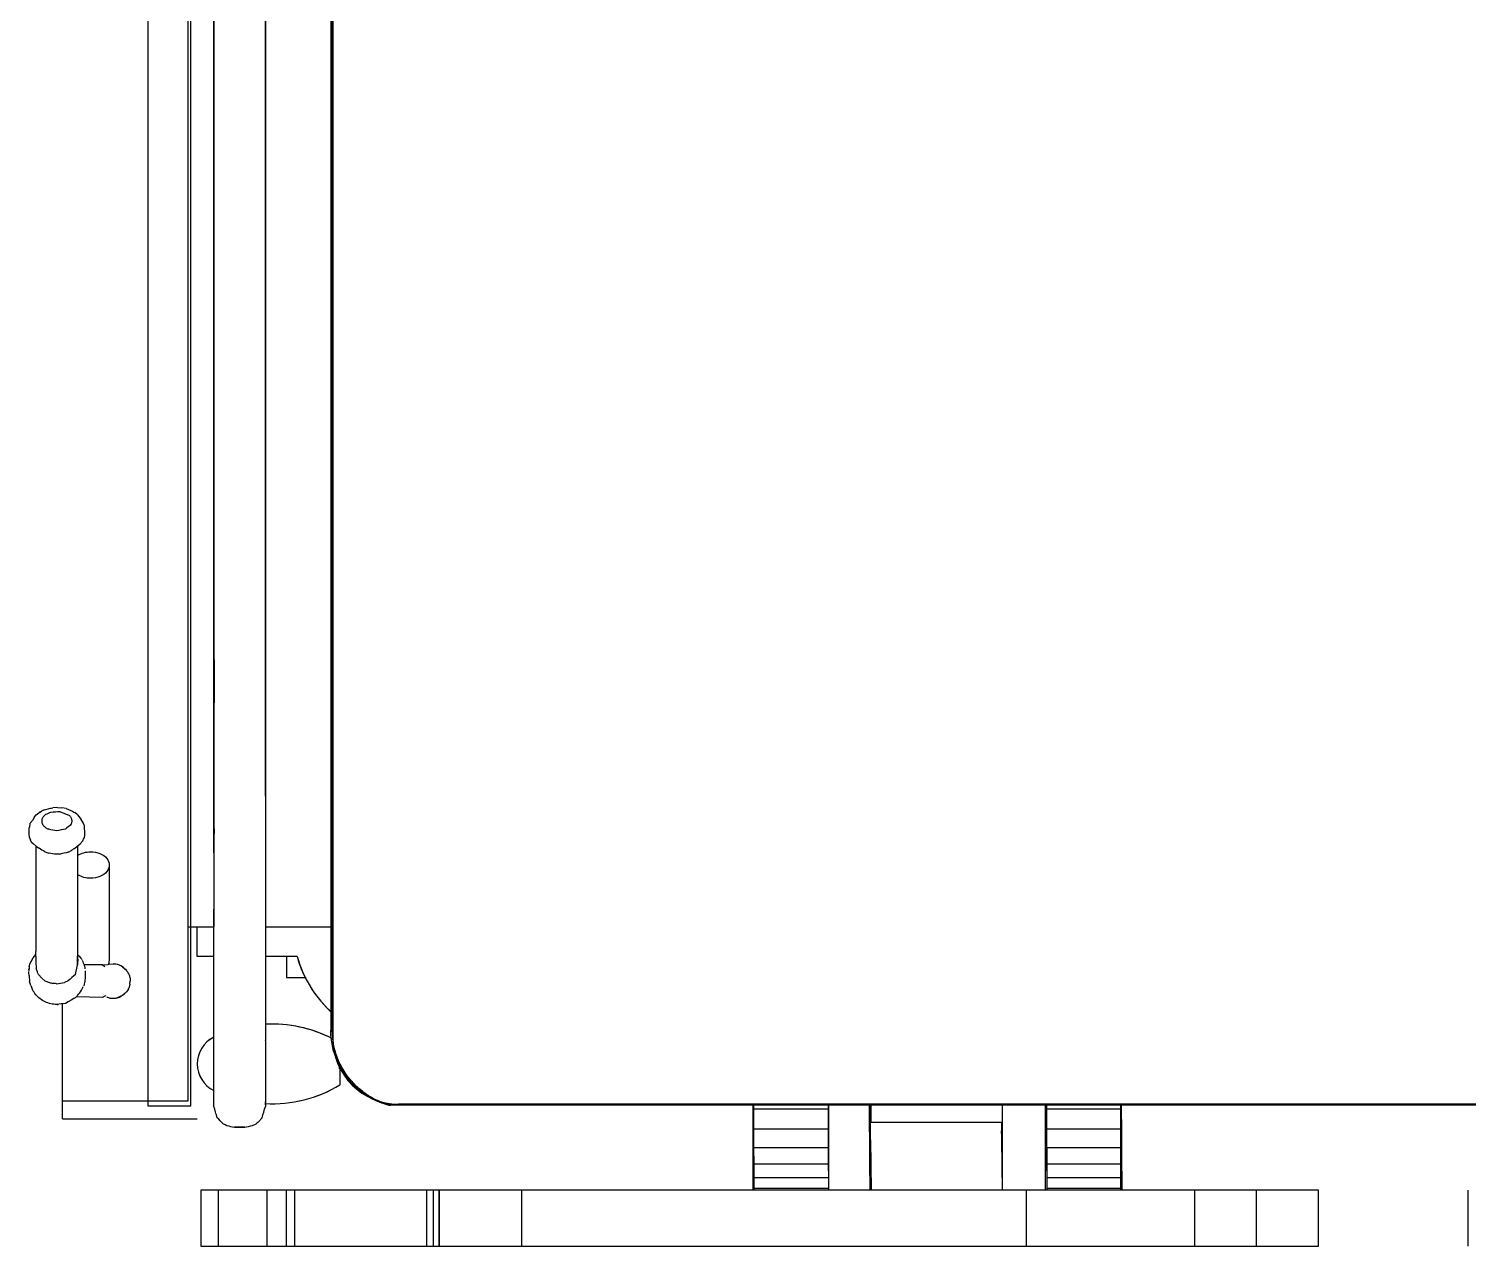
# Model space of a CAD drawing. Extents: x 2733443 to 3206532, y -1516114 to -1264405.
# Drawn here: x 3022470 to 3023306, y -1501181 to -1500473 of the extents above; entities that cross this region are included whole.
import ezdxf

# ---------------------------------------------------------------- set-up
doc = ezdxf.new("R2010")
doc.units = 0
doc.header["$MEASUREMENT"] = 0
doc.linetypes.add('1', pattern=[0, 0, 0])
doc.layers.get('0').update_dxf_attribs({"color": 250, "linetype": '1'})
doc.layers.add('furniture', color=33, linetype='Continuous')

# ---------------------------------------------------------------- blocks, each defined once
blk = doc.blocks.new('EQUIPMENT')
at = {"layer": 'furniture'}
for p, q in [((-9030.94, 2059.16), (-9030.94, 1067.27)), ((-9054.29, 2051.51), (-9054.29, 1064.53)), ((-9029.11, 1064.53), (-9029.11, 2051.51)), ((-8946.67, 2012.51), (-8946.67, 1103.53)), ((-8947.83, 2007.57), (-8947.83, 1108.47)), ((-8946.98, 1108.47), (-8946.98, 2007.57)), ((-8985.88, 1244.47), (-8985.88, 1296.43)), ((-9015.76, 1274.41), (-9015.83, 1274.79)), ((-8985.88, 1244.47), (-8985.88, 1265.92)), ((-9121.25, 1230.39), (-9122.7, 1228.61)), ((-9120.02, 1232.44), (-9121.25, 1230.39)), ((-9120.02, 1232.44), (-9119.03, 1233.76)), ((-9117.1, 1235.23), (-9117.41, 1234.88)), ((-9116.59, 1235.44), (-9117.1, 1235.23)), ((-9116.59, 1235.44), (-9115.97, 1235.86)), ((-9114.52, 1236.61), (-9115.97, 1235.86)), ((-9114.52, 1236.61), (-9112.13, 1237.24)), ((-9106.79, 1237.99), (-9109.42, 1237.71)), ((-9106.79, 1237.99), (-9104.24, 1237.8)), ((-9101.64, 1237.29), (-9104.24, 1237.8)), ((-9101.64, 1237.29), (-9098.9, 1236.22)), ((-9095.15, 1233.75), (-9096.62, 1234.98)), ((-9095.15, 1233.75), (-9093.49, 1231.79)), ((-9093.49, 1231.79), (-9091.31, 1228.13)), ((-9015.83, 1211.61), (-9015.83, 1233.53)), ((-9123.39, 1225.71), (-9123.39, 1222.83)), ((-9090.72, 1222.43), (-9090.94, 1227.22)), ((-9123.17, 1220.91), (-9122.37, 1218.95)), ((-9121.94, 1217.91), (-9122.36, 1218.95)), ((-9121.94, 1217.91), (-9120.9, 1217.05)), ((-9120.9, 1217.05), (-9118.82, 1215.34)), ((-9119.31, 1215.74), (-9119.31, 1154.16)), ((-9118.82, 1215.34), (-9117.35, 1214.23)), ((-9115.88, 1213.13), (-9117.35, 1214.23)), ((-9097.14, 1213.99), (-9095.75, 1215.04)), ((-9095.72, 1215.06), (-9093.55, 1216.72)), ((-9094.8, 1153.87), (-9094.8, 1215.76)), ((-9093.55, 1216.72), (-9091.98, 1218.58)), ((-9114.48, 1212.51), (-9113.95, 1212.08)), ((-9100.56, 1211.91), (-9100.54, 1211.92)), ((-9015.83, 1211.61), (-9015.83, 1212.05)), ((-9076.62, 1204.48), (-9076.62, 1150.03)), ((-9015.83, 1178.78), (-9015.83, 1168.56)), ((-9015.83, 1168.56), (-9015.83, 1178.78)), ((-9015.83, 1168.56), (-9015.83, 1178.78)), ((-9015.83, 1178.78), (-9015.83, 1168.56)), ((-9015.83, 1168.56), (-9015.83, 1178.78)), ((-9030.94, 1168.61), (-9015.83, 1168.61)), ((-9029.11, 1168.61), (-9015.83, 1168.61)), ((-9025.46, 1151.26), (-9025.46, 1168.61)), ((-8985.88, 1168.61), (-8947.83, 1168.61)), ((-8985.88, 1168.61), (-8946.67, 1168.61)), ((-9123.11, 1145.46), (-9122.55, 1147.42)), ((-9122.55, 1147.42), (-9120.94, 1150.57)), ((-9121.91, 1148.85), (-9122.05, 1148.4)), ((-9121.91, 1148.85), (-9122, 1148.5)), ((-9121.55, 1149.38), (-9121.91, 1148.85)), ((-9120.94, 1150.57), (-9119.3, 1152.45)), ((-9119.3, 1151.23), (-9119.31, 1154.16)), ((-9119.3, 1151.23), (-9119.29, 1148.46)), ((-9119.29, 1148.46), (-9119.11, 1144.16)), ((-9096.31, 1140.88), (-9095.04, 1146.45)), ((-9095.05, 1149.35), (-9094.8, 1153.87)), ((-9095.05, 1149.35), (-9094.8, 1150.93)), ((-9095.04, 1146.45), (-9095.05, 1149.35)), ((-9094.95, 1149.89), (-9095.04, 1146.45)), ((-9094.8, 1150.93), (-9094.8, 1153.87)), ((-9091.72, 1148.22), (-9092.13, 1148.91)), ((-9080.62, 1146.51), (-9091.22, 1146.43)), ((-9080.62, 1146.51), (-9079.21, 1145.4)), ((-9077.73, 1146.51), (-9080.25, 1146.22)), ((-9077.12, 1146.57), (-9077.36, 1146.49)), ((-9076.19, 1146.79), (-9077.12, 1146.57)), ((-9076.19, 1146.79), (-9074.38, 1146.96)), ((-9074.38, 1146.96), (-9072.56, 1146.79)), ((-9071.63, 1146.57), (-9072.23, 1146.66)), ((-9015.83, 1151.26), (-9025.46, 1151.26)), ((-9015.83, 1151.26), (-9025.46, 1151.26)), ((-8967.44, 1151.26), (-8985.88, 1151.26)), ((-8967.44, 1151.26), (-8985.88, 1151.26)), ((-8973.58, 1151.26), (-8973.58, 1139.09)), ((-9123.11, 1145.46), (-9123.33, 1142.89)), ((-9123.3, 1141.8), (-9123.29, 1142.62)), ((-9123.25, 1140.28), (-9123.3, 1141.8)), ((-9123.27, 1143.52), (-9123.26, 1144.41)), ((-9123.17, 1144.7), (-9123.26, 1144.41)), ((-9123.26, 1144.41), (-9123.23, 1144.04)), ((-9123.25, 1140.28), (-9123, 1136.78)), ((-9117.71, 1140.77), (-9118.06, 1141.62)), ((-9117.71, 1140.77), (-9115.84, 1138.7)), ((-9114.11, 1137.12), (-9115.84, 1138.7)), ((-9090.57, 1139.27), (-9090.9, 1137.04)), ((-9090.82, 1145.25), (-9090.77, 1144.16)), ((-9090.71, 1142.95), (-9090.63, 1141.41)), ((-9090.63, 1141.41), (-9090.57, 1139.27)), ((-9068.92, 1145.33), (-9069.8, 1145.84)), ((-9068.92, 1145.33), (-9066.63, 1143.27)), ((-9065.4, 1141.32), (-9065.52, 1141.56)), ((-8973.58, 1139.09), (-8962.22, 1139.09)), ((-9122.2, 1134.51), (-9123, 1136.78)), ((-9122.2, 1134.51), (-9121.31, 1131.91)), ((-9114.11, 1137.12), (-9111.39, 1136.16)), ((-9107.24, 1135.49), (-9102.72, 1136.28)), ((-9100.47, 1137.12), (-9102.72, 1136.28)), ((-9090.9, 1137.04), (-9091.46, 1134.3)), ((-9067.33, 1129.93), (-9068.92, 1128.63)), ((-9067.33, 1129.93), (-9066.63, 1130.69)), ((-9065.52, 1132.4), (-9066.63, 1130.69)), ((-9065.52, 1132.4), (-9065.4, 1132.64)), ((-9065.07, 1133.38), (-9065.24, 1132.98)), ((-9064.57, 1135.17), (-9065.07, 1133.38)), ((-9064.57, 1135.17), (-9064.4, 1136.99)), ((-9106.92, 1123.36), (-9106.63, 1123.32)), ((-9106.63, 1123.32), (-9106.26, 1123.45)), ((-9103.85, 1067.27), (-9103.85, 1123.8)), ((-9103.85, 1056.89), (-9103.85, 1123.8)), ((-9080.62, 1127.45), (-9095.6, 1127.88)), ((-9077.13, 1127.39), (-9076.2, 1127.17)), ((-9076.2, 1127.17), (-9074.38, 1127)), ((-9074.38, 1127), (-9072.56, 1127.17)), ((-9072.06, 1127.33), (-9071.63, 1127.39)), ((-9068.39, 1129.06), (-9068.09, 1129.24)), ((-9068.09, 1129.24), (-9067.86, 1129.49)), ((-8985.88, 1102.71), (-8985.92, 1102.12)), ((-8942.84, 1087.19), (-8942.84, 1088.31)), ((-8942.63, 1087.92), (-8942.63, 1087.19)), ((-8942.58, 1087.03), (-8942.58, 1087.85)), ((-8942.83, 1087.03), (-8942.63, 1087.03)), ((-8942.83, 1085.97), (-8942.83, 1087.03)), ((-8942.24, 1085.97), (-8942.83, 1085.97)), ((-8942.63, 1087.19), (-8942.63, 1087.03)), ((-8942.58, 1087.03), (-8942.39, 1087.03)), ((-8940.44, 1083.54), (-8942.58, 1087.03)), ((-8942.51, 1085.97), (-8942.51, 1076.66)), ((-8942.39, 1087.5), (-8942.39, 1087.03)), ((-8941.15, 1084.47), (-8941.32, 1084.47)), ((-8940.81, 1084.47), (-8941.15, 1084.47)), ((-8930.6, 1073.03), (-8930.93, 1073.29)), ((-9030.94, 1067.27), (-9103.85, 1067.27)), ((-9054.29, 1064.53), (-9029.11, 1064.53)), ((-9015.81, 1070.42), (-9015.83, 1070.7)), ((-8985.88, 1065.08), (-8985.88, 1066.71)), ((-8922.73, 1068.13), (-8922.75, 1068.13)), ((-8913.89, 1064.91), (-8913.23, 1064.91)), ((-8232, 1064.91), (-8913.23, 1064.91)), ((-7094.43, 1065.41), (-8908.55, 1065.41)), ((-8702.36, 1015.53), (-8702.36, 1065.41)), ((-8702.31, 1059.66), (-8702.31, 1064.91)), ((-8702.22, 1064.91), (-8702.21, 1062.49)), ((-8658.65, 1062.49), (-8658.65, 1064.91)), ((-8658.36, 1015.53), (-8658.36, 1065.41)), ((-8634.37, 1015.53), (-8634.37, 1065.41)), ((-8557.4, 1015.53), (-8557.4, 1065.41)), ((-8532.63, 1065.41), (-8532.63, 1015.53)), ((-8531.86, 1064.91), (-8531.85, 1059.66)), ((-8531.76, 1062.49), (-8531.76, 1064.91)), ((-8488.62, 1015.53), (-8488.62, 1065.41)), ((-8488.19, 1062.49), (-8488.2, 1064.91)), ((-9103.85, 1056.89), (-9025.46, 1056.89)), ((-8702.26, 1046.23), (-8702.31, 1059.66)), ((-8702.21, 1062.49), (-8702.18, 1050.85)), ((-8658.65, 1062.49), (-8702.21, 1062.49)), ((-8658.61, 1050.85), (-8658.65, 1062.49)), ((-8634.6, 1039.79), (-8634.69, 1058.67)), ((-8634, 1054.79), (-8634.14, 1054.79)), ((-8557.72, 1054.79), (-8634, 1054.79)), ((-8531.85, 1059.66), (-8531.81, 1046.23)), ((-8488.19, 1062.49), (-8531.76, 1062.49)), ((-8531.72, 1050.85), (-8531.76, 1062.49)), ((-8488.15, 1050.85), (-8488.19, 1062.49)), ((-8993.45, 1052.97), (-8991.3, 1054.09)), ((-8702.2, 1033.85), (-8702.26, 1046.23)), ((-8702.18, 1050.85), (-8702.12, 1040.12)), ((-8658.61, 1050.85), (-8702.18, 1050.85)), ((-8658.56, 1040.12), (-8658.61, 1050.85)), ((-8531.81, 1046.23), (-8531.74, 1033.85)), ((-8488.15, 1050.85), (-8531.72, 1050.85)), ((-8531.67, 1040.12), (-8531.72, 1050.85)), ((-8488.1, 1040.12), (-8488.15, 1050.85)), ((-8702.12, 1040.12), (-8702.05, 1030.63)), ((-8658.56, 1040.12), (-8702.12, 1040.12)), ((-8658.49, 1030.63), (-8658.56, 1040.12)), ((-8634.17, 1044.78), (-8633.78, 1015.53)), ((-8557.5, 1015.53), (-8557.89, 1044.78)), ((-8488.1, 1040.12), (-8531.67, 1040.12)), ((-8531.6, 1030.63), (-8531.67, 1040.12)), ((-8488.03, 1030.63), (-8488.1, 1040.12)), ((-8702.12, 1022.9), (-8702.2, 1033.85)), ((-8702.05, 1030.63), (-8701.97, 1022.67)), ((-8658.49, 1030.63), (-8702.05, 1030.63)), ((-8658.41, 1022.67), (-8658.49, 1030.63)), ((-8634.31, 1015.53), (-8634.54, 1032.08)), ((-8531.74, 1033.85), (-8531.66, 1022.9)), ((-8488.03, 1030.63), (-8531.6, 1030.63)), ((-8531.51, 1022.67), (-8531.6, 1030.63)), ((-8487.95, 1022.67), (-8488.03, 1030.63)), ((-8702.04, 1015.53), (-8702.12, 1022.9)), ((-8701.97, 1022.67), (-8701.88, 1016.48)), ((-8658.41, 1022.67), (-8701.97, 1022.67)), ((-8658.31, 1016.48), (-8658.41, 1022.67)), ((-8531.66, 1022.9), (-8531.59, 1015.53)), ((-8487.95, 1022.67), (-8531.51, 1022.67)), ((-8531.42, 1016.48), (-8531.51, 1022.67)), ((-8487.85, 1016.48), (-8487.95, 1022.67)), ((-9023.46, 1015.53), (-9023.46, 982.86)), ((-8373.67, 1015.53), (-9023.46, 1015.53)), ((-9013.21, 982.86), (-9013.21, 1015.53)), ((-8985.11, 1015.53), (-9013.21, 1015.53)), ((-8977.22, 1015.53), (-8985.11, 1015.53)), ((-8985.11, 1015.53), (-8985.11, 982.86)), ((-8973.73, 1015.53), (-8977.22, 1015.53)), ((-8968.85, 1015.53), (-8973.73, 1015.53)), ((-8973.73, 1015.53), (-8973.73, 982.86)), ((-8892.26, 1015.53), (-8968.85, 1015.53)), ((-8968.85, 1015.53), (-8968.85, 982.86)), ((-8888.33, 1015.53), (-8892.26, 1015.53)), ((-8892.26, 1015.53), (-8892.26, 982.86)), ((-8884.9, 1015.53), (-8888.33, 1015.53)), ((-8888.33, 1015.53), (-8888.33, 982.86)), ((-8884.92, 982.86), (-8884.92, 1015.53)), ((-8880.63, 1015.53), (-8884.9, 1015.53)), ((-8884.9, 1015.53), (-8884.9, 982.86)), ((-8860.84, 1015.53), (-8880.63, 1015.53)), ((-8850.14, 1015.53), (-8860.84, 1015.53)), ((-8836.75, 1015.53), (-8850.14, 1015.53)), ((-8543.58, 1015.53), (-8836.75, 1015.53)), ((-8836.75, 982.86), (-8836.75, 1015.53)), ((-8701.88, 1016.48), (-8701.85, 1015.53)), ((-8658.31, 1016.48), (-8701.88, 1016.48)), ((-8658.29, 1015.53), (-8658.31, 1016.48)), ((-8445.87, 1015.53), (-8543.58, 1015.53)), ((-8543.58, 1015.53), (-8543.58, 982.86)), ((-8487.85, 1016.48), (-8531.42, 1016.48)), ((-8531.4, 1015.53), (-8531.42, 1016.48)), ((-8487.83, 1015.53), (-8487.85, 1016.48)), ((-8418.83, 1015.53), (-8445.87, 1015.53)), ((-8445.87, 1015.53), (-8445.87, 982.86)), ((-8409.99, 1015.53), (-8418.83, 1015.53)), ((-8409.99, 1015.53), (-8409.99, 982.86)), ((-8373.67, 982.86), (-8373.67, 1015.53)), ((-8286.81, 982.86), (-8286.81, 1015.53)), ((-9023.46, 982.86), (-8373.67, 982.86)), ((-9013.21, 982.86), (-8985.11, 982.86)), ((-8985.11, 982.86), (-8977.22, 982.86)), ((-8977.22, 982.86), (-8973.73, 982.86)), ((-8973.73, 982.86), (-8968.85, 982.86)), ((-8968.85, 982.86), (-8892.26, 982.86)), ((-8892.26, 982.86), (-8888.33, 982.86)), ((-8888.33, 982.86), (-8884.9, 982.86)), ((-8884.9, 982.86), (-8880.63, 982.86)), ((-8880.63, 982.86), (-8860.84, 982.86)), ((-8860.84, 982.86), (-8850.14, 982.86)), ((-8850.14, 982.86), (-8836.75, 982.86)), ((-8836.75, 982.86), (-8543.58, 982.86)), ((-8543.58, 982.86), (-8445.87, 982.86)), ((-8445.87, 982.86), (-8418.83, 982.86)), ((-8418.83, 982.86), (-8409.99, 982.86))]:
    blk.add_line(p, q, dxfattribs=at)
at = {"layer": 'furniture', "flags": 128}
for points in [[(-9015.83, 1950.72), (-9015.83, 1824.93), (-9015.83, 1699.14), (-9015.83, 1294.35), (-9015.83, 1168.56)], [(-9015.83, 1211.61), (-9015.83, 1315.88), (-9015.83, 1699.14), (-9015.83, 1803.41), (-9015.83, 1907.67)], [(-8985.88, 1244.47), (-8985.88, 1294.35), (-8985.88, 1699.14), (-8985.88, 1824.93), (-8985.88, 1874.81)], [(-8985.88, 1874.81), (-8985.88, 1803.41), (-8985.88, 1699.14), (-8985.88, 1315.88), (-8985.88, 1244.47)], [(-8985.88, 1265.92), (-8985.88, 1343.03), (-8985.88, 1699.14), (-8985.88, 1776.25), (-8985.88, 1839.88)], [(-9015.83, 1799.46), (-9015.83, 1749.3), (-9015.83, 1699.14), (-9015.83, 1648.98), (-9015.83, 1319.82)], [(-9015.83, 1316.85), (-9015.83, 1647.49), (-9015.83, 1699.14), (-9015.83, 1750.79), (-9015.83, 1799.46)], [(-9015.83, 1799.46), (-9015.83, 1761), (-9015.83, 1699.14), (-9015.83, 1637.29), (-9015.83, 1296.43)], [(-8985.88, 1799.46), (-8985.88, 1699.14), (-8985.88, 1267.21), (-8985.88, 1244.47)], [(-8985.88, 1296.43), (-8985.88, 1637.29), (-8985.88, 1699.14), (-8985.88, 1761), (-8985.88, 1799.46)], [(-8985.88, 1748.49), (-8985.88, 1723.82), (-8985.88, 1699.14), (-8985.88, 1674.46), (-8985.88, 1649.79)], [(-8985.88, 1649.79), (-8985.88, 1674.46), (-8985.88, 1699.14), (-8985.88, 1723.82), (-8985.88, 1748.49)], [(-9015.83, 1273.14), (-9015.83, 1699.11), (-9015.83, 1719.58)], [(-8985.88, 1719.11), (-8985.88, 1688.29), (-8985.88, 1657.48), (-8985.88, 1347.66), (-8985.88, 1316.85)], [(-9015.66, 1332.31), (-9015.7, 1349.16), (-9015.77, 1653.67), (-9015.83, 1679.18)], [(-9015.83, 1679.18), (-9015.77, 1348.95), (-9015.7, 1298.76)], [(-8985.88, 1652.74), (-8985.88, 1639.26), (-8985.88, 1346.78), (-8985.88, 1333.3), (-8985.88, 1319.82)], [(-8985.88, 1244.47), (-8985.88, 1252.47), (-8985.88, 1292.9), (-8985.88, 1333.32), (-8985.88, 1652.74)], [(-8985.88, 1649.79), (-8985.88, 1647.78), (-8985.88, 1645.77), (-8985.88, 1643.76), (-8985.88, 1641.75)], [(-8985.88, 1641.75), (-8985.88, 1643.76), (-8985.88, 1645.77), (-8985.88, 1647.78), (-8985.88, 1649.79)], [(-9015.83, 1212.05), (-9015.83, 1239), (-9015.83, 1265.94), (-9015.83, 1292.88), (-9015.83, 1319.82)], [(-9015.83, 1319.82), (-9015.83, 1279.43), (-9015.83, 1239.04), (-9015.83, 1211.61)], [(-9015.83, 1319.82), (-9015.83, 1306.35), (-9015.83, 1292.87), (-9015.83, 1279.39), (-9015.83, 1265.92)], [(-9015.83, 1233.53), (-9015.83, 1254.36), (-9015.83, 1275.19), (-9015.83, 1296.02), (-9015.83, 1316.85)], [(-8985.88, 1319.82), (-8985.88, 1292.88), (-8985.88, 1265.94), (-8985.88, 1244.47)], [(-8985.88, 1316.85), (-8985.88, 1254.41), (-8985.88, 1244.47)], [(-9015.83, 1296.43), (-9015.83, 1239.38), (-9015.83, 1211.61)], [(-9015.83, 1274.79), (-9015.83, 1274.38), (-9015.83, 1273.97), (-9015.83, 1273.55), (-9015.83, 1273.14)], [(-9015.83, 1211.61), (-9015.83, 1220.61), (-9015.83, 1238.55), (-9015.83, 1256.49), (-9015.83, 1274.44)], [(-9015.83, 1274.44), (-9015.83, 1274.11), (-9015.83, 1273.79), (-9015.83, 1273.46), (-9015.83, 1273.14)], [(-9015.83, 1273.14), (-9015.83, 1256), (-9015.83, 1238.87), (-9015.83, 1221.74), (-9015.83, 1211.61)], [(-9015.83, 1273.14), (-9015.81, 1272.08), (-9015.79, 1271.02), (-9015.77, 1270.2)], [(-9015.83, 1211.61), (-9015.83, 1267.19), (-9015.83, 1272.08)], [(-9015.83, 1272.08), (-9015.83, 1256), (-9015.83, 1238.87), (-9015.83, 1221.74), (-9015.83, 1211.61)], [(-9015.83, 1211.61), (-9015.83, 1220.28), (-9015.83, 1237.9), (-9015.83, 1255.52), (-9015.83, 1272.08)], [(-9015.83, 1265.92), (-9015.83, 1236.4), (-9015.83, 1211.61)], [(-8985.88, 1244.47), (-8985.88, 1235.05), (-8985.88, 1225.64), (-8985.88, 1216.22), (-8985.88, 1206.81)], [(-9119.03, 1233.76), (-9118.27, 1234.29), (-9117.5, 1234.81), (-9116.74, 1235.34)], [(-9115.73, 1231.2), (-9115.77, 1230.93), (-9115.82, 1230.65), (-9115.86, 1230.38), (-9115.9, 1230.1)], [(-9115.9, 1230.1), (-9115.86, 1229.82), (-9115.82, 1229.53), (-9115.78, 1229.25), (-9115.74, 1228.96)], [(-9115.26, 1232.2), (-9115.38, 1231.95), (-9115.49, 1231.7), (-9115.61, 1231.45), (-9115.73, 1231.2)], [(-9114.52, 1233.12), (-9114.7, 1232.89), (-9114.89, 1232.66), (-9115.07, 1232.43), (-9115.26, 1232.2)], [(-9113.46, 1233.99), (-9113.73, 1233.77), (-9113.99, 1233.55), (-9114.26, 1233.34), (-9114.52, 1233.12)], [(-9113.46, 1233.99), (-9112.73, 1234.32), (-9111.99, 1234.64), (-9111.25, 1234.97), (-9110.51, 1235.3)], [(-9112.13, 1237.24), (-9111.46, 1237.36), (-9110.78, 1237.48), (-9110.1, 1237.59), (-9109.42, 1237.71)], [(-9110.51, 1235.3), (-9109.21, 1235.39), (-9107.9, 1235.47), (-9106.59, 1235.55), (-9105.29, 1235.64)], [(-9105.29, 1235.64), (-9103.91, 1235.06), (-9102.54, 1234.48), (-9101.16, 1233.89), (-9099.79, 1233.31)], [(-9098.91, 1232.29), (-9099.13, 1232.54), (-9099.35, 1232.8), (-9099.57, 1233.06), (-9099.79, 1233.31)], [(-9098.37, 1231.17), (-9098.51, 1231.45), (-9098.64, 1231.73), (-9098.77, 1232.01), (-9098.91, 1232.29)], [(-9098.9, 1236.22), (-9098.33, 1235.91), (-9097.76, 1235.6), (-9097.19, 1235.29), (-9096.62, 1234.98)], [(-9098.38, 1228.93), (-9098.34, 1229.2), (-9098.29, 1229.48), (-9098.25, 1229.75), (-9098.21, 1230.03)], [(-9098.21, 1230.03), (-9098.25, 1230.31), (-9098.29, 1230.6), (-9098.33, 1230.88), (-9098.37, 1231.17)], [(-9122.7, 1228.61), (-9123.07, 1226.67), (-9123.39, 1225.71)], [(-9123.39, 1222.83), (-9123.34, 1222.35), (-9123.28, 1221.87), (-9123.23, 1221.39), (-9123.17, 1220.91)], [(-9115.74, 1228.96), (-9115.6, 1228.68), (-9115.47, 1228.4), (-9115.33, 1228.12), (-9115.2, 1227.84)], [(-9115.2, 1227.84), (-9114.98, 1227.59), (-9114.76, 1227.33), (-9114.54, 1227.07), (-9114.32, 1226.82)], [(-9114.32, 1226.82), (-9114.03, 1226.6), (-9113.74, 1226.38), (-9113.45, 1226.16), (-9113.16, 1225.95)], [(-9113.16, 1225.95), (-9112.82, 1225.78), (-9112.48, 1225.61), (-9112.14, 1225.44), (-9111.81, 1225.27)], [(-9107.12, 1224.38), (-9108.29, 1224.6), (-9109.46, 1224.82), (-9110.63, 1225.04), (-9111.81, 1225.27)], [(-9102, 1225.4), (-9103.28, 1225.14), (-9104.56, 1224.89), (-9105.84, 1224.63), (-9107.12, 1224.38)], [(-9098.85, 1227.93), (-9099.64, 1227.3), (-9100.43, 1226.66), (-9101.21, 1226.03), (-9102, 1225.4)], [(-9098.85, 1227.93), (-9098.73, 1228.18), (-9098.62, 1228.43), (-9098.5, 1228.68), (-9098.38, 1228.93)], [(-9090.94, 1227.22), (-9091.14, 1227.72), (-9091.31, 1228.13)], [(-9091.05, 1220.52), (-9090.97, 1221), (-9090.88, 1221.48), (-9090.8, 1221.95), (-9090.72, 1222.43)], [(-9015.72, 1225.49), (-9015.77, 1219.83), (-9015.83, 1211.61)], [(-9123.17, 1220.91), (-9122.97, 1220.42), (-9122.76, 1219.93), (-9122.56, 1219.44), (-9122.36, 1218.95)], [(-9098.56, 1212.92), (-9098.15, 1213.23), (-9097.74, 1213.54), (-9097.33, 1213.85)], [(-9091.98, 1218.58), (-9091.75, 1219.07), (-9091.51, 1219.55), (-9091.28, 1220.04), (-9091.05, 1220.52)], [(-9114.48, 1212.51), (-9114.86, 1212.67), (-9115.88, 1213.13)], [(-9113.95, 1212.08), (-9113.41, 1211.89), (-9112.87, 1211.7), (-9112.32, 1211.51), (-9111.78, 1211.32)], [(-9107.29, 1210.71), (-9108.41, 1210.87), (-9109.53, 1211.02), (-9110.66, 1211.17), (-9111.78, 1211.32)], [(-9105.05, 1210.82), (-9105.61, 1210.79), (-9106.17, 1210.77), (-9106.73, 1210.74), (-9107.29, 1210.71)], [(-9100.54, 1211.92), (-9101.67, 1211.64), (-9102.8, 1211.37), (-9103.93, 1211.09), (-9105.05, 1210.82)], [(-9100.54, 1211.92), (-9100.05, 1212.17), (-9099.55, 1212.42), (-9099.05, 1212.67), (-9098.56, 1212.92)], [(-9015.83, 1211.61), (-9015.83, 1203.4), (-9015.83, 1195.19), (-9015.83, 1186.99), (-9015.83, 1178.78)], [(-8985.88, 1206.81), (-8985.88, 1197.25), (-8985.88, 1187.68), (-8985.88, 1178.12), (-8985.88, 1168.56)], [(-9015.83, 1168.56), (-9015.83, 1171.71), (-9015.83, 1178.78)], [(-9015.83, 1178.78), (-9015.83, 1177.37), (-9015.83, 1168.56)], [(-9015.83, 1129.83), (-9015.83, 1139.52), (-9015.83, 1149.2), (-9015.83, 1158.88), (-9015.83, 1168.56)], [(-8985.88, 1168.56), (-8985.88, 1156), (-8985.88, 1143.44), (-8985.88, 1130.88), (-8985.88, 1118.31)], [(-9094.8, 1152.34), (-9094.06, 1151.48), (-9093.26, 1150.55), (-9092.45, 1149.63)], [(-9090.82, 1145.25), (-9091.05, 1145.99), (-9091.27, 1146.74), (-9091.5, 1147.48), (-9091.72, 1148.22)], [(-9072.56, 1146.79), (-9073.02, 1146.83), (-9073.47, 1146.87), (-9073.93, 1146.92), (-9074.38, 1146.96)], [(-9069.8, 1145.84), (-9070.26, 1146.02), (-9070.72, 1146.21), (-9071.17, 1146.39), (-9071.63, 1146.57)], [(-9118.06, 1141.63), (-9118.41, 1142.46), (-9118.76, 1143.31), (-9119.11, 1144.16)], [(-9096.31, 1140.88), (-9097.35, 1139.94), (-9098.39, 1139), (-9099.43, 1138.06), (-9100.47, 1137.12)], [(-9066.63, 1143.27), (-9067.21, 1143.78), (-9067.78, 1144.3), (-9068.35, 1144.82), (-9068.92, 1145.33)], [(-9065.52, 1141.56), (-9065.8, 1141.99), (-9066.08, 1142.42), (-9066.36, 1142.84), (-9066.63, 1143.27)], [(-9065.4, 1141.32), (-9065.32, 1141.13), (-9065.24, 1140.95), (-9065.16, 1140.76), (-9065.08, 1140.58)], [(-9065.08, 1140.58), (-9064.94, 1140.1), (-9064.81, 1139.62), (-9064.68, 1139.14), (-9064.54, 1138.66)], [(-9064.54, 1138.66), (-9064.51, 1138.24), (-9064.47, 1137.82), (-9064.44, 1137.4), (-9064.4, 1136.99)], [(-9119.36, 1129.05), (-9119.85, 1129.76), (-9120.33, 1130.48), (-9120.82, 1131.19), (-9121.31, 1131.91)], [(-9111.39, 1136.16), (-9110.88, 1136.04), (-9110.37, 1135.91), (-9109.86, 1135.79), (-9109.35, 1135.67)], [(-9107.24, 1135.49), (-9107.77, 1135.53), (-9108.3, 1135.58), (-9108.83, 1135.62), (-9109.35, 1135.67)], [(-9095.34, 1128.23), (-9095.01, 1128.64), (-9094.42, 1129.36), (-9093.84, 1130.08), (-9093.25, 1130.8)], [(-9093.25, 1130.8), (-9092.84, 1131.64), (-9092.44, 1132.47), (-9092.03, 1133.3), (-9091.8, 1133.78)], [(-9065.4, 1132.64), (-9065.36, 1132.73), (-9065.32, 1132.81), (-9065.28, 1132.9), (-9065.24, 1132.98)], [(-9015.83, 1096.91), (-9015.83, 1102.26), (-9015.83, 1107.61), (-9015.83, 1112.96), (-9015.83, 1129.83)], [(-9116.85, 1126.67), (-9117.48, 1127.26), (-9118.1, 1127.86), (-9118.73, 1128.45), (-9119.36, 1129.05)], [(-9113.87, 1124.87), (-9114.61, 1125.32), (-9115.36, 1125.77), (-9116.1, 1126.22), (-9116.85, 1126.67)], [(-9110.59, 1123.74), (-9111.41, 1124.02), (-9112.23, 1124.3), (-9113.05, 1124.59), (-9113.87, 1124.87)], [(-9107.13, 1123.33), (-9107.99, 1123.43), (-9108.86, 1123.53), (-9109.72, 1123.64), (-9110.59, 1123.74)], [(-9102.08, 1124.06), (-9103.35, 1123.87), (-9104.61, 1123.69), (-9105.87, 1123.51), (-9107.13, 1123.33)], [(-9095.53, 1127.93), (-9097.17, 1126.96), (-9098.81, 1125.99), (-9100.45, 1125.03), (-9102.08, 1124.06)], [(-9078.55, 1128.44), (-9079.15, 1128.15), (-9080.62, 1127.45)], [(-9078.04, 1127.75), (-9077.58, 1127.57), (-9077.13, 1127.39)], [(-9076.2, 1127.17), (-9075.74, 1127.13), (-9075.29, 1127.09), (-9074.83, 1127.05), (-9074.38, 1127)], [(-9068.92, 1128.63), (-9069.83, 1128.27), (-9070.74, 1127.9), (-9071.65, 1127.54), (-9072.56, 1127.17)], [(-9071.63, 1127.39), (-9071.4, 1127.47), (-9071.17, 1127.55), (-9070.94, 1127.63), (-9070.71, 1127.7)], [(-9070.71, 1127.7), (-9070.05, 1128.09), (-9069.4, 1128.47)], [(-8985.88, 1118.31), (-8985.88, 1115.56), (-8985.88, 1112.81), (-8985.88, 1110.06), (-8985.88, 1107.3)], [(-8985.88, 1107.3), (-8985.88, 1104.71), (-8985.88, 1102.12), (-8985.88, 1099.52), (-8985.88, 1096.93)], [(-9015.83, 1079.41), (-9015.83, 1083.79), (-9015.83, 1088.16), (-9015.83, 1092.54), (-9015.83, 1096.91)], [(-8985.88, 1096.93), (-8985.88, 1094.58), (-8985.88, 1092.24), (-8985.88, 1089.9), (-8985.88, 1087.55)], [(-9015.83, 1072.83), (-9015.83, 1074.47), (-9015.83, 1076.12), (-9015.83, 1077.77), (-9015.83, 1079.41)], [(-8985.88, 1087.55), (-8985.88, 1085.52), (-8985.88, 1083.49), (-8985.88, 1081.46), (-8985.88, 1079.42)], [(-8985.88, 1079.42), (-8985.88, 1076.57), (-8985.88, 1073.72), (-8985.88, 1070.87), (-8985.88, 1068.02)], [(-8942.63, 1087.03), (-8941.91, 1085.74), (-8941.15, 1084.47)], [(-8941.32, 1084.47), (-8941.78, 1085.22), (-8942.24, 1085.97)], [(-8935.06, 1076.98), (-8937.31, 1079.42), (-8939.2, 1081.79)], [(-9015.83, 1068.01), (-9015.83, 1069.21), (-9015.83, 1070.42), (-9015.83, 1071.62), (-9015.83, 1072.83)], [(-9015.83, 1065.07), (-9015.83, 1065.81), (-9015.83, 1066.54), (-9015.83, 1067.27), (-9015.83, 1068.01)], [(-9015.83, 1064.11), (-9015.83, 1064.35), (-9015.83, 1064.59), (-9015.83, 1064.83), (-9015.83, 1065.07)], [(-9014.6, 1059.96), (-9014.86, 1060.84), (-9015.34, 1062.47), (-9015.83, 1064.11)], [(-8987.83, 1057.56), (-8987.34, 1059.2), (-8986.86, 1060.84), (-8986.37, 1062.47), (-8985.88, 1064.11)], [(-8985.88, 1068.02), (-8985.88, 1067.04), (-8985.88, 1066.06), (-8985.88, 1065.09), (-8985.88, 1064.11)], [(-9013.88, 1057.56), (-9014.37, 1059.2), (-9014.6, 1059.96)], [(-9010.41, 1054.09), (-9011.28, 1054.95), (-9012.14, 1055.82), (-9013.01, 1056.69), (-9013.88, 1057.56)], [(-8987.83, 1057.56), (-8989.87, 1055.25), (-8990.35, 1054.86), (-8990.83, 1054.48), (-8991.3, 1054.09)], [(-9010.41, 1054.09), (-9009.28, 1053.64), (-9008.26, 1052.97)], [(-9008.26, 1052.97), (-9007.16, 1052.76), (-9006.06, 1052.55), (-9004.95, 1052.34), (-9003.85, 1052.13)], [(-9003.85, 1052.13), (-9002.35, 1052.13), (-9000.86, 1052.13), (-8999.36, 1052.13), (-8997.86, 1052.13)], [(-8997.86, 1052.13), (-8999.36, 1052.13), (-9000.86, 1052.13), (-9002.35, 1052.13), (-9003.85, 1052.13)], [(-8997.86, 1052.13), (-8996.76, 1052.34), (-8995.66, 1052.55), (-8994.55, 1052.76), (-8993.45, 1052.97)]]:
    blk.add_lwpolyline(points, dxfattribs=at)
at = {"layer": 'furniture'}
for centre, radius, start, end in [((-8900.68, 1170.14), 69.37, 195.78711, 227.02852), ((-8900.68, 1170.14), 69.37, 195.78711, 228.48292), ((-9008.11, 1088.86), 17.35, 116.42332, 243.57668), ((-8982.03, 1035.18), 76.83, 62.95773, 92.89076), ((-8982.03, 1035.18), 76.83, 62.5899, 92.86887), ((-9008.11, 1088.86), 17.35, 116.6022, 243.3978), ((-8908.55, 1103.53), 38.12, 180, 270), ((-8982.03, 1142.54), 76.83, 267.10924, 300.96504), ((-8982.03, 1142.54), 76.83, 267.13113, 300.96504)]:
    blk.add_arc(centre, radius, start, end, dxfattribs=at)
at = {"layer": 'furniture', "extrusion": (0, 0, -1)}
for centre, major_axis, ratio, start_param, end_param in [((-9087.52, 1204.48), (-10.89, 0), 0.707107, 7.120822, 7.853982), ((-9087.52, 1204.48), (-10.89, 0), 0.707107, 1.570796, 4.712389), ((-9087.52, 1204.48), (-10.89, 0), 0.707107, 4.712389, 5.445549), ((-9087.52, 1150.03), (-10.89, 0), 0.999998, 3.141593, 3.466476), ((-8902.87, 1108.47), (0, -44.96), 0.999962, 0.757272, 1.570796), ((-8902.02, 1108.47), (0, -44.96), 0.999962, 0.757272, 1.570796), ((-8903.31, 1108.47), (0, -44.96), 0.999962, 1.046561, 1.073502), ((-8902.87, 1108.47), (0, -44.96), 0.999962, 1.01756, 1.073502), ((-8902.87, 1108.47), (0, -44.96), 0.999962, 0.813165, 0.914126), ((-8902.87, 1108.47), (0, -44.96), 0.999962, 0.457425, 0.467801), ((-8634.52, 1069.23), (0, -21.78), 0.008727, 1.064651, 1.370205), ((-8634, 1065.68), (0, -10.89), 0.008727, 4.784352, 6.283185), ((-8557.72, 1065.68), (0, 10.89), 0.008727, 1.642759, 3.141593), ((-8634.14, 1049.35), (0, -5.45), 0.008727, 0.575959, 3.141593), ((-8557.86, 1049.35), (0, -5.45), 0.008727, 0.575959, 3.141593), ((-8634.43, 1050.35), (0, -21.78), 0.008727, 0.575959, 1.064651)]:
    blk.add_ellipse(centre, major_axis=major_axis, ratio=ratio, start_param=start_param, end_param=end_param, dxfattribs=at)
at = {"layer": 'furniture'}
for points, knots in [([(-8933.76, 1075.8), (-8932.83, 1074.94), (-8930.94, 1073.28), (-8928.43, 1071.45), (-8926.38, 1070.14), (-8924.83, 1069.24), (-8923.53, 1068.54), (-8922.49, 1068.03), (-8921.77, 1067.69), (-8921.12, 1067.4), (-8920.34, 1067.06), (-8919.56, 1066.75), (-8918.94, 1066.5), (-8918.66, 1066.39), (-8918.47, 1066.32), (-8917.94, 1066.13), (-8917.06, 1065.85), (-8916.24, 1065.59), (-8915.8, 1065.44), (-8915.66, 1065.39), (-8915.44, 1065.31), (-8915, 1065.15), (-8914.41, 1064.97), (-8914.05, 1064.91), (-8913.89, 1064.91)], [0, 0, 0, 0, 0.142857, 0.285714, 0.357143, 0.428571, 0.5, 0.535714, 0.571429, 0.598214, 0.625, 0.678571, 0.705357, 0.712054, 0.71875, 0.732143, 0.785714, 0.839286, 0.852679, 0.859375, 0.866071, 0.892857, 0.946429, 1, 1, 1, 1]), ([(-8913.23, 1064.91), (-8913.33, 1064.91), (-8913.55, 1064.93), (-8913.96, 1065.04), (-8914.35, 1065.17), (-8914.66, 1065.28), (-8914.84, 1065.35), (-8914.98, 1065.4), (-8915.13, 1065.46), (-8915.34, 1065.53), (-8915.73, 1065.66), (-8916.33, 1065.85), (-8916.97, 1066.06), (-8917.42, 1066.21), (-8917.67, 1066.31), (-8917.86, 1066.38), (-8918.05, 1066.45), (-8918.3, 1066.55), (-8918.74, 1066.72), (-8919.38, 1066.98), (-8920.15, 1067.31), (-8921.18, 1067.78), (-8922.47, 1068.41), (-8924.02, 1069.24), (-8925.56, 1070.14), (-8927.59, 1071.45), (-8930.08, 1073.28), (-8931.98, 1074.94), (-8932.9, 1075.8)], [0, 0, 0, 0, 0.035714, 0.071429, 0.107143, 0.125, 0.133929, 0.142857, 0.151786, 0.160714, 0.178571, 0.214286, 0.25, 0.267857, 0.276786, 0.285714, 0.294643, 0.303571, 0.321429, 0.357143, 0.392857, 0.428571, 0.5, 0.571429, 0.642857, 0.714286, 0.857143, 1, 1, 1, 1])]:
    blk.add_open_spline(points, degree=3, knots=knots, dxfattribs=at)

msp = doc.modelspace()

# ---------------------------------------------------------------- block references
at = {"color": 240, "true_color": 0xed1f24}
msp.add_blockref('EQUIPMENT', (3031593.1809, -1502163.4359), dxfattribs=at)

doc.saveas('drawing.dxf')
